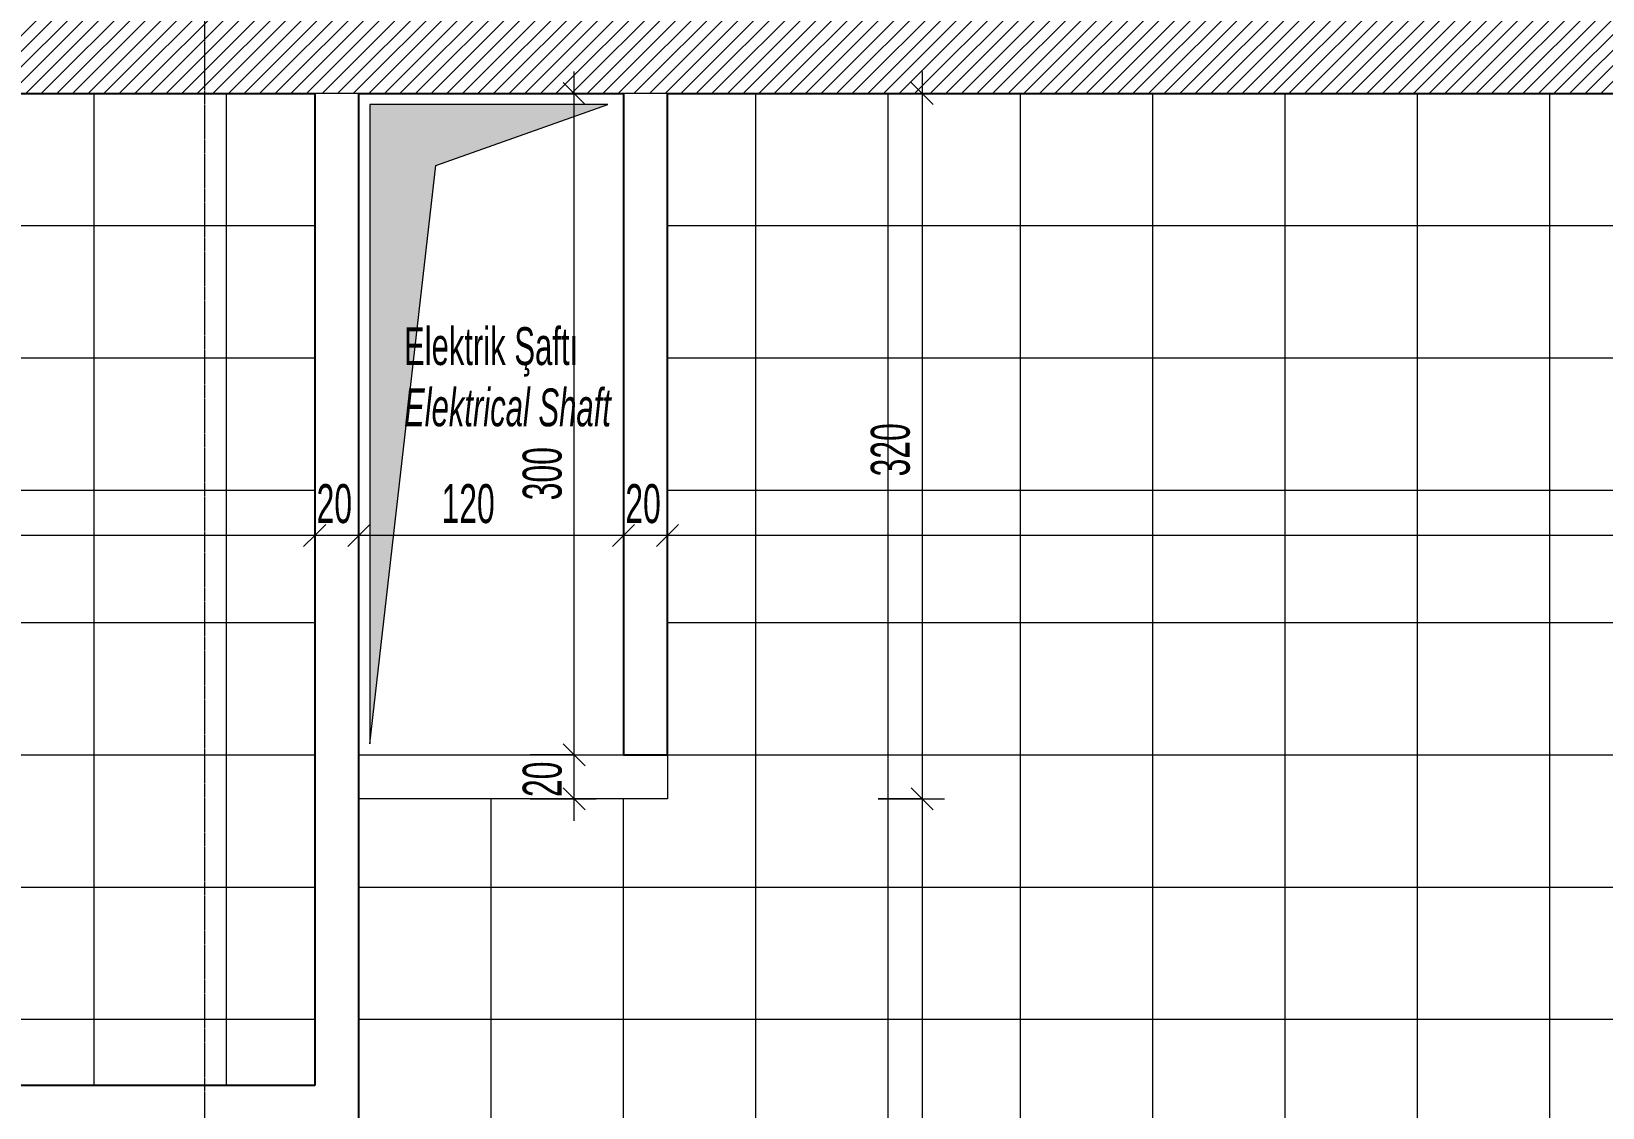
# Model space of a CAD drawing. Header units: centimetres. Extents: x -9345 to 11316, y -7197 to -3465.
# Drawn here: x 7437 to 8150, y -4601 to -4112 of the extents above; entities that cross this region are included whole.
import ezdxf

# ---------------------------------------------------------------- set-up
doc = ezdxf.new("R2010")
doc.units = ezdxf.units.CM
doc.linetypes.add('Grid Line 1_4_', pattern=[1.11125, 0.635, -0.15875, 0.15875, -0.15875])
for name, color, linetype, lineweight in [('A-ANNO-DIMS', 211, 'Continuous', 9), ('A-ANNO-DIMS-100', 211, 'Continuous', 9), ('A-DETL-GENF', 92, 'Continuous', 9), ('A-DETL-THIN', 151, 'Continuous', 9), ('A-FLOR', 192, 'Continuous', 9), ('A-FLOR-PATT', 8, 'Continuous', 9), ('A-WALL', 113, 'Continuous', 9), ('A-WALL-PATT', 111, 'Continuous', 25), ('G-ANNO-TEXT', 231, 'Continuous', 9), ('S-GRID', 1, 'Continuous', 9)]:
    doc.layers.add(name, color=color, linetype=linetype, lineweight=lineweight)
doc.styles.add('Swis721 LtCn BT', font='swisscl.ttf', dxfattribs={"width": 0.8, "height": 17.149461})
doc.styles.add('Swis721 LtCn BT_1', font='swisscl.ttf', dxfattribs={"width": 0.8, "height": 17.639445})
doc.dimstyles.new('IUAS_DIMENSION_INSIDE_100_4', dxfattribs={"dimscale": 30.48, "dimtxt": 18, "dimasz": 0.328084, "dimexe": 0.328084, "dimexo": 0.0625, "dimgap": 0, "dimtad": 1, "dimdec": 0, "dimdsep": 46, "dimtxsty": 'Swis721 LtCn BT_1', "dimblk1": 'OBLIQUE', "dimblk2": 'OBLIQUE', "dimsah": 1, "dimcen": 0.09, "dimdle": 0.328084, "dimazin": 0, "dimtfac": 1, "dimtdec": 4, "dimtix": 1, "dimtmove": 2, "dimatfit": 3, "dimfxl": 0.656168, "dimfxlon": 1, "dimtvp": 1, "dimtolj": 1, "dimtzin": 0, "dimarcsym": 2})
doc.dimstyles.new('IUAS_DIMENSION_INSIDE_100_5', dxfattribs={"dimscale": 30.48, "dimtxt": 18, "dimasz": 0.328084, "dimexe": 0.328084, "dimexo": 0.0625, "dimgap": 0, "dimtad": 1, "dimdec": 0, "dimdsep": 46, "dimtxsty": 'Swis721 LtCn BT_1', "dimblk1": 'OBLIQUE', "dimblk2": 'OBLIQUE', "dimsah": 1, "dimcen": 0.09, "dimdle": 0.328084, "dimazin": 0, "dimtfac": 1, "dimtdec": 4, "dimtix": 1, "dimtmove": 0, "dimatfit": 3, "dimfxl": 0.656168, "dimfxlon": 1, "dimtvp": 1, "dimtolj": 1, "dimtzin": 0, "dimarcsym": 2})

# ---------------------------------------------------------------- blocks, each defined once
blk = doc.blocks.new('DIMBLOCK456-_123_30 TEKNİK KAT _ TECHNICAL LEVEL')
at = {"layer": 'A-ANNO-DIMS-100', "transparency": 16777216}
for p, q in [((7725.78, -4361.09), (7725.78, -4331.09)), ((8925.78, -4361.09), (8925.78, -4331.09)), ((7725.78, -4341.09), (7730.78, -4336.09)), ((8925.78, -4341.09), (8930.78, -4336.09)), ((7725.78, -4341.09), (7720.78, -4346.09)), ((8925.78, -4341.09), (7725.78, -4341.09)), ((7725.78, -4341.09), (7725.78, -4361.09)), ((8925.78, -4341.09), (8920.78, -4346.09)), ((8925.78, -4341.09), (8925.78, -4361.09))]:
    blk.add_line(p, q, dxfattribs=at)
at = {"layer": 'A-ANNO-DIMS-100', "color": 0, "transparency": 16777216, "insert": (8307.5, -4317.74), "char_height": 17.639, "width": 43.8857, "attachment_point": 1, "line_spacing_factor": 0.971848, "style": 'Swis721 LtCn BT_1'}
blk.add_mtext('1200', dxfattribs=at)
blk = doc.blocks.new('_Oblique')
at = {"color": 0, "linetype": 'ByBlock', "lineweight": -2}
blk.add_line((-0.5, -0.5), (0.5, 0.5), dxfattribs=at)
blk = doc.blocks.new('DIMBLOCK457-_123_30 TEKNİK KAT _ TECHNICAL LEVEL')
at = {"layer": 'A-ANNO-DIMS-100', "transparency": 16777216}
for p, q in [((7705.78, -4361.09), (7705.78, -4331.09)), ((7725.78, -4361.09), (7725.78, -4331.09)), ((7705.78, -4341.09), (7710.78, -4336.09)), ((7725.78, -4341.09), (7730.78, -4336.09)), ((7705.78, -4341.09), (7700.78, -4346.09)), ((7725.78, -4341.09), (7705.78, -4341.09)), ((7705.78, -4341.09), (7705.78, -4361.09)), ((7725.78, -4341.09), (7720.78, -4346.09)), ((7725.78, -4341.09), (7725.78, -4361.09))]:
    blk.add_line(p, q, dxfattribs=at)
at = {"layer": 'A-ANNO-DIMS-100', "color": 0, "transparency": 16777216, "insert": (7706.64, -4317.74), "char_height": 17.639, "width": 21.9429, "attachment_point": 1, "line_spacing_factor": 0.971848, "style": 'Swis721 LtCn BT_1'}
blk.add_mtext('20', dxfattribs=at)
blk = doc.blocks.new('DIMBLOCK458-_123_30 TEKNİK KAT _ TECHNICAL LEVEL')
at = {"layer": 'A-ANNO-DIMS-100', "transparency": 16777216}
for p, q in [((7585.78, -4361.09), (7585.78, -4331.09)), ((7705.78, -4361.09), (7705.78, -4331.09)), ((7585.78, -4341.09), (7590.78, -4336.09)), ((7705.78, -4341.09), (7710.78, -4336.09)), ((7585.78, -4341.09), (7580.78, -4346.09)), ((7705.78, -4341.09), (7585.78, -4341.09)), ((7585.78, -4341.09), (7585.78, -4361.09)), ((7705.78, -4341.09), (7700.78, -4346.09)), ((7705.78, -4341.09), (7705.78, -4361.09))]:
    blk.add_line(p, q, dxfattribs=at)
at = {"layer": 'A-ANNO-DIMS-100', "color": 0, "transparency": 16777216, "insert": (7623.29, -4317.74), "char_height": 17.639, "width": 32.9143, "attachment_point": 1, "line_spacing_factor": 0.971848, "style": 'Swis721 LtCn BT_1'}
blk.add_mtext('120', dxfattribs=at)
blk = doc.blocks.new('DIMBLOCK459-_123_30 TEKNİK KAT _ TECHNICAL LEVEL')
at = {"layer": 'A-ANNO-DIMS-100', "transparency": 16777216}
for p, q in [((7565.78, -4361.09), (7565.78, -4331.09)), ((7585.78, -4361.09), (7585.78, -4331.09)), ((7565.78, -4341.09), (7570.78, -4336.09)), ((7585.78, -4341.09), (7590.78, -4336.09)), ((7565.78, -4341.09), (7560.78, -4346.09)), ((7585.78, -4341.09), (7565.78, -4341.09)), ((7565.78, -4341.09), (7565.78, -4361.09)), ((7585.78, -4341.09), (7580.78, -4346.09)), ((7585.78, -4341.09), (7585.78, -4361.09))]:
    blk.add_line(p, q, dxfattribs=at)
at = {"layer": 'A-ANNO-DIMS-100', "color": 0, "transparency": 16777216, "insert": (7566.64, -4317.74), "char_height": 17.639, "width": 21.9429, "attachment_point": 1, "line_spacing_factor": 0.971848, "style": 'Swis721 LtCn BT_1'}
blk.add_mtext('20', dxfattribs=at)
blk = doc.blocks.new('DIMBLOCK460-_123_30 TEKNİK KAT _ TECHNICAL LEVEL')
at = {"layer": 'A-ANNO-DIMS-100', "transparency": 16777216}
for p, q in [((5995.78, -4361.09), (5995.78, -4331.09)), ((7565.78, -4361.09), (7565.78, -4331.09)), ((5995.78, -4341.09), (6000.78, -4336.09)), ((7565.78, -4341.09), (7570.78, -4336.09)), ((5995.78, -4341.09), (5990.78, -4346.09)), ((7565.78, -4341.09), (5995.78, -4341.09)), ((5995.78, -4341.09), (5995.78, -4361.09)), ((7565.78, -4341.09), (7560.78, -4346.09)), ((7565.78, -4341.09), (7565.78, -4361.09))]:
    blk.add_line(p, q, dxfattribs=at)
at = {"layer": 'A-ANNO-DIMS-100', "color": 0, "transparency": 16777216, "insert": (6762.5, -4317.74), "char_height": 17.639, "width": 43.8857, "attachment_point": 1, "line_spacing_factor": 0.971848, "style": 'Swis721 LtCn BT_1'}
blk.add_mtext('1570', dxfattribs=at)
blk = doc.blocks.new('DIMBLOCK465-_123_30 TEKNİK KAT _ TECHNICAL LEVEL')
at = {"layer": 'A-ANNO-DIMS-100', "transparency": 16777216}
for p, q in [((7841.29, -4130.53), (7841.29, -4460.53)), ((7841.29, -4140.53), (7836.29, -4135.53)), ((7861.29, -4140.53), (7831.29, -4140.53)), ((7841.29, -4140.53), (7846.29, -4145.53)), ((7841.29, -4140.53), (7861.29, -4140.53)), ((7841.29, -4460.53), (7836.29, -4455.53)), ((7821.29, -4460.53), (7851.29, -4460.53)), ((7841.29, -4460.53), (7821.29, -4460.53)), ((7841.29, -4460.53), (7846.29, -4465.53))]:
    blk.add_line(p, q, dxfattribs=at)
at = {"layer": 'A-ANNO-DIMS-100', "color": 0, "transparency": 16777216, "insert": (7817.94, -4314.24), "char_height": 17.639, "width": 32.9143, "attachment_point": 1, "rotation": 90, "line_spacing_factor": 0.971848, "style": 'Swis721 LtCn BT_1'}
blk.add_mtext('320', dxfattribs=at)
blk = doc.blocks.new('DIMBLOCK466-_123_30 TEKNİK KAT _ TECHNICAL LEVEL')
at = {"layer": 'A-ANNO-DIMS-100', "transparency": 16777216}
for p, q in [((7841.29, -4460.53), (7836.29, -4455.53)), ((7821.29, -4460.53), (7851.29, -4460.53)), ((7841.29, -4460.53), (7821.29, -4460.53)), ((7841.29, -4460.53), (7841.29, -4920.53)), ((7841.29, -4460.53), (7846.29, -4465.53)), ((7841.29, -4920.53), (7836.29, -4915.53)), ((7861.29, -4920.53), (7831.29, -4920.53)), ((7841.29, -4920.53), (7846.29, -4925.53)), ((7841.29, -4920.53), (7861.29, -4920.53))]:
    blk.add_line(p, q, dxfattribs=at)
at = {"layer": 'A-ANNO-DIMS-100', "color": 0, "transparency": 16777216, "insert": (7817.94, -4704.24), "char_height": 17.639, "width": 32.9143, "attachment_point": 1, "rotation": 90, "line_spacing_factor": 0.971848, "style": 'Swis721 LtCn BT_1'}
blk.add_mtext('460', dxfattribs=at)
blk = doc.blocks.new('DIMBLOCK473-_123_30 TEKNİK KAT _ TECHNICAL LEVEL')
at = {"layer": 'A-ANNO-DIMS-100', "transparency": 16777216}
for p, q in [((7683.46, -4440.53), (7678.46, -4435.53)), ((7663.46, -4440.53), (7693.46, -4440.53)), ((7683.46, -4440.53), (7663.46, -4440.53)), ((7683.46, -4470.53), (7683.46, -4440.53)), ((7683.46, -4440.53), (7688.46, -4445.53)), ((7683.46, -4460.53), (7678.46, -4455.53)), ((7663.46, -4460.53), (7693.46, -4460.53)), ((7683.46, -4460.53), (7663.46, -4460.53)), ((7683.46, -4460.53), (7688.46, -4465.53))]:
    blk.add_line(p, q, dxfattribs=at)
at = {"layer": 'A-ANNO-DIMS-100', "color": 0, "transparency": 16777216, "insert": (7660.11, -4459.67), "char_height": 17.639, "width": 21.9429, "attachment_point": 1, "rotation": 90, "line_spacing_factor": 0.971848, "style": 'Swis721 LtCn BT_1'}
blk.add_mtext('20', dxfattribs=at)
blk = doc.blocks.new('DIMBLOCK474-_123_30 TEKNİK KAT _ TECHNICAL LEVEL')
at = {"layer": 'A-ANNO-DIMS-100', "transparency": 16777216}
for p, q in [((7683.46, -4440.53), (7683.46, -4130.53)), ((7683.46, -4140.53), (7678.46, -4135.53)), ((7663.46, -4140.53), (7693.46, -4140.53)), ((7683.46, -4140.53), (7663.46, -4140.53)), ((7683.46, -4140.53), (7688.46, -4145.53)), ((7683.46, -4440.53), (7678.46, -4435.53)), ((7663.46, -4440.53), (7693.46, -4440.53)), ((7683.46, -4440.53), (7663.46, -4440.53)), ((7683.46, -4440.53), (7688.46, -4445.53))]:
    blk.add_line(p, q, dxfattribs=at)
at = {"layer": 'A-ANNO-DIMS-100', "color": 0, "transparency": 16777216, "insert": (7660.11, -4325.08), "char_height": 17.639, "width": 32.9143, "attachment_point": 1, "rotation": 90, "line_spacing_factor": 0.971848, "style": 'Swis721 LtCn BT_1'}
blk.add_mtext('300', dxfattribs=at)

msp = doc.modelspace()

# ---------------------------------------------------------------- hatches: boundary and pattern name
at = {"layer": 'A-DETL-GENF'}
msp.add_hatch(color=9, dxfattribs=at).paths.add_polyline_path([(7590.78, -4435.53), (7620.68, -4173.26), (7698.78, -4145.53), (7590.78, -4145.53), (7590.78, -4301.18)], flags=0)
at = {"layer": 'A-FLOR-PATT'}
h = msp.add_hatch(dxfattribs=at)
h.set_pattern_fill('FP_9', color=256, style=0, pattern_type=2)
h.set_pattern_definition([(270, (-5074.215, -9720.527), (60, 4e-15), []), (0, (-5074.215, -9720.527), (0, 60), [])])
h.paths.add_polyline_path([(6865.78, -4590.53), (6865.78, -4440.53), (7340.78, -4440.53), (7340.78, -4590.53), (7565.78, -4590.53), (7565.78, -4140.53), (5995.78, -4140.53), (5995.78, -4590.53), (6793.65, -4590.53)], flags=0)
h = msp.add_hatch(dxfattribs=at)
h.set_pattern_fill('FP_10', color=256, style=0, pattern_type=2)
h.set_pattern_definition([(0, (18265.785, -3960.527), (0, 60), []), (90, (18265.785, -3960.527), (-60, 4e-15), [])])
h.paths.add_polyline_path([(8165.65, -5230.53), (8925.78, -5230.53), (8925.78, -4140.53), (7725.78, -4140.53), (7725.78, -4460.53), (7585.78, -4460.53), (7585.78, -4920.53), (8125.78, -4920.53), (8125.78, -5230.53)], flags=0)
h.paths.add_polyline_path([(8415.78, -4920.53), (8407.25, -4919.92), (8398.88, -4918.1), (8390.86, -4915.11), (8383.35, -4911), (8376.49, -4905.87), (8370.44, -4899.82), (8365.31, -4892.97), (8361.21, -4885.45), (8358.22, -4877.43), (8356.4, -4869.07), (8355.78, -4860.53), (8356.4, -4851.99), (8358.22, -4843.62), (8361.21, -4835.6), (8365.31, -4828.09), (8370.44, -4821.24), (8376.49, -4815.18), (8383.35, -4810.05), (8390.86, -4805.95), (8398.88, -4802.96), (8407.25, -4801.14), (8415.78, -4800.53), (8424.32, -4801.14), (8432.69, -4802.96), (8440.71, -4805.95), (8448.22, -4810.05), (8455.08, -4815.18), (8461.13, -4821.24), (8466.26, -4828.09), (8470.36, -4835.6), (8473.35, -4843.62), (8475.17, -4851.99), (8475.78, -4860.53), (8475.17, -4869.07), (8473.35, -4877.43), (8470.36, -4885.45), (8466.26, -4892.97), (8461.13, -4899.82), (8455.08, -4905.87), (8448.22, -4911), (8440.71, -4915.11), (8432.69, -4918.1), (8424.32, -4919.92)], flags=0)
at = {"layer": 'A-WALL-PATT', "lineweight": 9}
h = msp.add_hatch(dxfattribs=at)
h.set_pattern_fill('FP_7', color=256, style=0, pattern_type=2)
h.set_pattern_definition([(45, (10627.768, 0), (-3.535534, 3.535534), [])])
h.paths.add_polyline_path([(4964.33, -4140.53), (9815.78, -4140.53), (9815.78, -3990.53), (3815.78, -3990.53), (3815.78, -4140.53), (3965.78, -4140.53)], flags=0)

# ---------------------------------------------------------------- linework, layer by layer
at = {"layer": 'A-DETL-THIN'}
for p, q in [((7698.78, -4145.53), (7590.78, -4145.53)), ((7590.78, -4145.53), (7590.78, -4435.53)), ((7620.68, -4173.26), (7698.78, -4145.53)), ((7590.78, -4435.53), (7620.68, -4173.26))]:
    msp.add_line(p, q, dxfattribs=at)
at = {"layer": 'A-FLOR'}
for p, q in [((7725.78, -4440.53), (7725.78, -4460.53)), ((7725.78, -4460.53), (7585.78, -4460.53))]:
    msp.add_line(p, q, dxfattribs=at)
at = {"layer": 'A-WALL', "lineweight": 25}
for p, q in [((5995.78, -4140.53), (7565.78, -4140.53)), ((7565.78, -4140.53), (7565.78, -4590.53)), ((7585.78, -4140.53), (7705.78, -4140.53)), ((7585.78, -4940.53), (7585.78, -4140.53)), ((7705.78, -4140.53), (7705.78, -4440.53)), ((7725.78, -4140.53), (8925.78, -4140.53)), ((7725.78, -4440.53), (7725.78, -4140.53)), ((7705.78, -4440.53), (7725.78, -4440.53)), ((7565.78, -4590.53), (7065.78, -4590.53))]:
    msp.add_line(p, q, dxfattribs=at)
at = {"layer": 'A-WALL'}
for p, q in [((7585.78, -4140.53), (7565.78, -4140.53)), ((7725.78, -4140.53), (7705.78, -4140.53)), ((7585.78, -4440.53), (7705.78, -4440.53))]:
    msp.add_line(p, q, dxfattribs=at)
at = {"layer": 'S-GRID', "linetype": 'Grid Line 1_4_'}
msp.add_line((7515.78, -3690.18), (7515.78, -6998.97), dxfattribs=at)

# ---------------------------------------------------------------- texts
at = {"layer": 'G-ANNO-TEXT', "color": 7, "insert": (7606.3, -4246.57), "char_height": 17.1495, "width": 111.5045, "attachment_point": 1, "line_spacing_factor": 0.971848, "style": 'Swis721 LtCn BT'}
msp.add_mtext('Elektrik Şaftı\\P\\fSwis721 LtCn BT|b0|i1|c162|p34|;\\W.8;Elektrical Shaft', dxfattribs=at)

# ---------------------------------------------------------------- dimensions: what is measured, and where the dimension line sits
at = {"layer": 'A-ANNO-DIMS'}
dim = msp.add_linear_dim(base=(7683.46, -4140.53), p1=(7663.46, -4440.53), p2=(7663.46, -4140.53), angle=90, dimstyle='IUAS_DIMENSION_INSIDE_100_4', override={"dimpost": '<>', "dimfxl": 300}, dxfattribs=at)
dim.commit()
dim.dimension.update_dxf_attribs({"geometry": 'DIMBLOCK474-_123_30 TEKNİK KAT _ TECHNICAL LEVEL', "text_midpoint": (7671.87, -4308.62), "dimtype": 160, "text_rotation": 90})
for base, p1, p2, override, picture, middle in [((7841.29, -4460.53), (7861.29, -4140.53), (7821.29, -4460.53), {"dimpost": '<>', "dimfxl": 322.49031}, 'DIMBLOCK465-_123_30 TEKNİK KAT _ TECHNICAL LEVEL', (7832.24, -4300.53)), ((7683.46, -4440.53), (7663.46, -4460.53), (7663.46, -4440.53), {"dimpost": '<>', "dimfxl": 20}, 'DIMBLOCK473-_123_30 TEKNİK KAT _ TECHNICAL LEVEL', (7674.43, -4450.53)), ((7841.29, -4920.53), (7821.29, -4460.53), (7861.29, -4920.53), {"dimpost": '<>', "dimfxl": 461.735855}, 'DIMBLOCK466-_123_30 TEKNİK KAT _ TECHNICAL LEVEL', (7832.26, -4690.53))]:
    dim = msp.add_linear_dim(base=base, p1=p1, p2=p2, angle=90, dimstyle='IUAS_DIMENSION_INSIDE_100_5', override=override, dxfattribs=at)
    dim.commit()
    dim.dimension.update_dxf_attribs({"geometry": picture, "text_midpoint": middle})
for base, p1, p2, override, picture, middle in [((5995.78, -4341.09), (7565.78, -4361.09), (5995.78, -4361.09), {"dimpost": '<>', "dimfxl": 1570}, 'DIMBLOCK460-_123_30 TEKNİK KAT _ TECHNICAL LEVEL', (6780.78, -4332.06)), ((7565.78, -4341.09), (7585.78, -4361.09), (7565.78, -4361.09), {"dimpost": '<>', "dimfxl": 20}, 'DIMBLOCK459-_123_30 TEKNİK KAT _ TECHNICAL LEVEL', (7575.78, -4332.06)), ((7705.78, -4341.09), (7725.78, -4361.09), (7705.78, -4361.09), {"dimpost": '<>', "dimfxl": 20}, 'DIMBLOCK457-_123_30 TEKNİK KAT _ TECHNICAL LEVEL', (7715.78, -4332.06)), ((7725.78, -4341.09), (8925.78, -4361.09), (7725.78, -4361.09), {"dimpost": '<>', "dimfxl": 1200}, 'DIMBLOCK456-_123_30 TEKNİK KAT _ TECHNICAL LEVEL', (8325.78, -4332.06))]:
    dim = msp.add_linear_dim(base=base, p1=p1, p2=p2, dimstyle='IUAS_DIMENSION_INSIDE_100_5', override=override, dxfattribs=at)
    dim.commit()
    dim.dimension.update_dxf_attribs({"geometry": picture, "text_midpoint": middle})
dim = msp.add_linear_dim(base=(7585.78, -4341.09), p1=(7705.78, -4361.09), p2=(7585.78, -4361.09), dimstyle='IUAS_DIMENSION_INSIDE_100_4', override={"dimpost": '<>', "dimfxl": 120}, dxfattribs=at)
dim.commit()
dim.dimension.update_dxf_attribs({"geometry": 'DIMBLOCK458-_123_30 TEKNİK KAT _ TECHNICAL LEVEL', "text_midpoint": (7639.75, -4329.5), "dimtype": 160})

doc.saveas('drawing.dxf')
